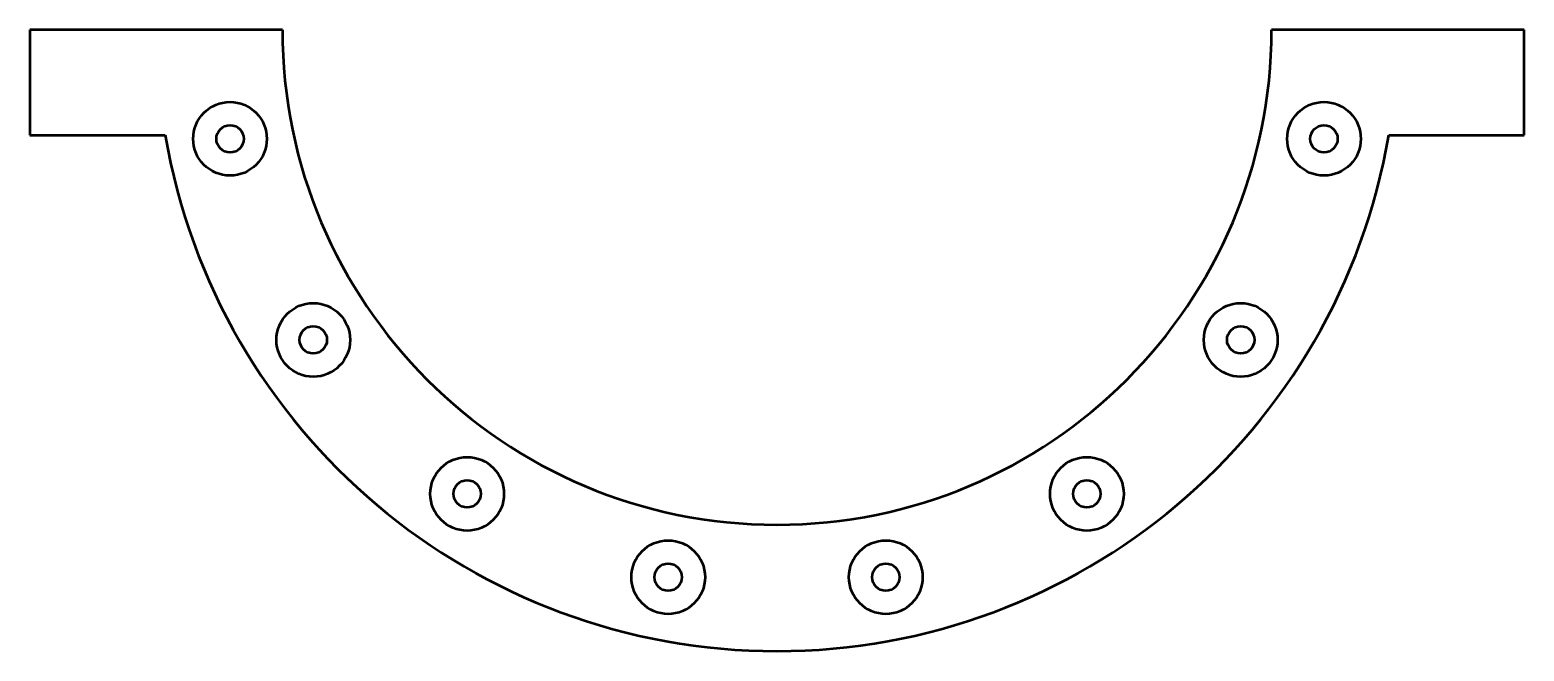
# Model space of a CAD drawing. Header units: millimetres. Extents: x 77 to 787, y 309 to 604.
import ezdxf

# ---------------------------------------------------------------- set-up
doc = ezdxf.new("R2010")
doc.units = ezdxf.units.MM
doc.header["$LTSCALE"] = 3.5
doc.layers.add('Visible (ISO)', color=7, linetype='Continuous', lineweight=50)

msp = doc.modelspace()

# ---------------------------------------------------------------- linework, layer by layer
at = {"layer": 'Visible (ISO)'}
for p, q in [((197.32, 604.49), (77.32, 604.49)), ((77.32, 604.49), (77.32, 554.49)), ((787.32, 604.49), (667.32, 604.49)), ((787.32, 554.49), (787.32, 604.49)), ((77.32, 554.49), (141.59, 554.49)), ((723.06, 554.49), (787.32, 554.49))]:
    msp.add_line(p, q, dxfattribs=at)
for centre, radius in [((172.42, 552.79), 17.5), ((692.23, 552.79), 17.5), ((172.42, 552.79), 6.5), ((692.23, 552.79), 6.5), ((211.98, 457.27), 17.5), ((652.66, 457.27), 17.5), ((211.98, 457.27), 6.5), ((652.66, 457.27), 6.5), ((285.1, 384.15), 17.5), ((579.55, 384.15), 17.5), ((285.1, 384.15), 6.5), ((579.55, 384.15), 6.5), ((380.62, 344.58), 17.5), ((484.02, 344.58), 17.5), ((380.62, 344.58), 6.5), ((484.02, 344.58), 6.5)]:
    msp.add_circle(centre, radius, dxfattribs=at)
for radius, start, end in [(235, 180, 0), (295, 189.75826, 350.24174)]:
    msp.add_arc((432.32, 604.49), radius, start, end, dxfattribs=at)

doc.saveas('drawing.dxf')
